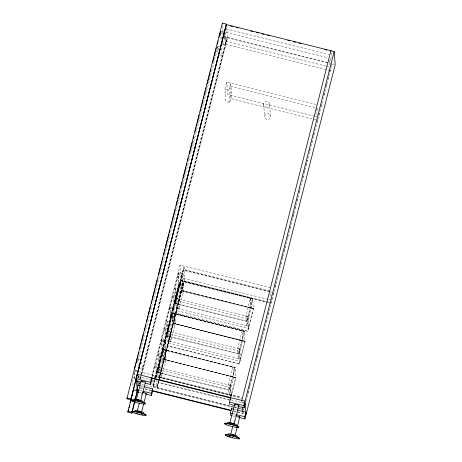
<?xml version="1.0" encoding="UTF-8"?>
<svg xmlns="http://www.w3.org/2000/svg" width="462" height="462" viewBox="0 0 462 462"><rect width="100%" height="100%" fill="white"/><g stroke="black" fill="none" stroke-linecap="round" stroke-linejoin="round"><path stroke-width="0.35" stroke-dasharray="2.31 1.73" d="M218.283 42.296L218.994 39.518M139.79 378.736L225.254 43.445L222.615 42.787M138.744 384.944L139.276 382.848M140.269 378.869L227.333 37.382M138.952 384.673L139.484 382.576M140.379 379.083L141.447 374.884M141.626 374.185L227.368 37.803L329.868 63.456M140.592 378.834L141.661 374.642M141.84 373.943L227.402 38.265L226.582 27.732M141.372 394.975L142.059 392.273M270.634 287.814L180.059 265.142L152.073 374.919L152.142 375.802L242.717 398.446M229.839 102.587L228.869 90.136L230.688 82.998L231.658 95.449L229.839 102.587L225.883 101.6L224.919 89.149L226.738 82.005L317.313 104.678M152.142 375.802L178.303 273.163L182.259 274.157M158.322 353.673L162.272 354.66L162.855 362.127L158.899 361.134L158.322 353.673L161.504 341.175L165.46 342.169L156.358 377.864L152.408 376.877L155.59 364.379L159.546 365.373L160.123 372.834L156.173 371.846L155.59 364.379M164.824 328.147L165.408 335.608L169.363 336.602L168.78 329.135L164.824 328.147L161.642 340.644L165.598 341.632L173.787 309.505L169.831 308.512L166.649 321.009L167.227 328.47L171.183 329.458L170.599 321.997L166.649 321.009M173.152 295.484L173.735 302.945L177.685 303.938L177.108 296.471L173.152 295.484L169.97 307.975L173.92 308.968L182.109 276.836L178.159 275.849L174.971 288.346L175.554 295.807L179.504 296.795L178.927 289.333L174.971 288.346M154.037 380.22L152.986 384.338L156.941 385.331L158.177 380.469M154.735 377.477L162.087 348.643L166.037 349.63L158.339 379.839M156.468 379.221L157.063 386.873L153.107 385.886L155.03 378.332M155.203 377.645L162.208 350.184L161.382 339.634L165.338 340.621L166.158 351.178L162.208 350.184M162.341 349.653L161.521 339.096L165.477 340.084L166.297 350.641L162.341 349.653L170.53 317.521L169.71 306.97L173.666 307.958L174.486 318.509L170.53 317.521M170.669 316.984L169.849 306.433L173.804 307.421L174.624 317.977L170.669 316.984L178.858 284.858L178.037 274.301L181.993 275.294L182.813 285.845L178.858 284.858M155.001 379.689L153.043 387.37L154.574 380.203M155.29 377.408L179.135 283.853L183.091 284.84M155.18 378.99L184.009 266.135L184.979 278.586L159.488 378.586M157.409 372.28L163.19 349.607L235.071 367.602L229.296 390.269L157.409 372.28L163.167 349.341L235.054 367.336L235.828 377.731L163.941 359.742L163.167 349.341M166.643 336.041L172.424 313.375L244.311 331.364L238.531 354.036L166.643 336.041L172.401 313.109L244.288 331.098L245.062 341.499L173.175 323.504L172.378 313.219L244.265 331.208M174.971 303.378L180.752 280.711L252.639 298.7L246.858 321.367L174.971 303.378L180.729 280.446L252.616 298.435L253.39 308.83L181.502 290.841L180.729 280.446M160.793 368L164.801 352.292L162.641 351.749L163.398 361.509L165.558 362.052L161.556 377.76L160.793 368L158.639 367.457M170.79 341.522L170.033 331.762L174.035 316.054L171.876 315.517L172.638 325.277L174.792 325.814L170.79 341.522L168.63 340.985M179.117 308.859L178.355 299.099L182.363 283.391L180.203 282.854L180.96 292.613L183.119 293.151L179.117 308.859L176.958 308.321M182.877 281.358L183.662 291.008M159.038 378.621L163.946 359.367L235.834 377.362L230.925 396.61M167.406 345.801L173.181 323.134L245.068 341.123L239.31 364.056L167.406 345.801L239.293 363.796M175.727 313.138L181.508 290.471L253.395 308.46L247.638 331.393L175.727 313.138L247.615 331.127M229.377 400.121L158.189 382.305L158.535 380.936M158.714 380.249L163.97 359.632L235.851 377.627L230.879 396.904M167.423 346.067L173.204 323.4L172.401 313.109M175.751 313.403L181.531 290.737L253.413 308.726L247.638 331.393M159.09 379.539L156.959 387.895L232.409 406.779M159.269 378.84L184.124 281.335M158.778 381.375L156.999 388.357L184.09 280.936L270.715 302.616M233.674 376.819L229.129 394.669L228.367 384.91L232.917 367.059L233.651 376.928M240.517 358.974L238.363 358.437L237.607 348.677L242.152 330.827L242.885 340.69M246.691 325.768L245.928 316.014L250.479 298.163L251.236 307.923L246.691 325.768L248.845 326.311M229.296 390.269L235.054 367.336M238.531 354.036L244.288 331.098M246.858 321.367L252.616 298.435M238.363 358.437L242.914 340.586M239.31 364.056L245.091 341.389L173.204 323.4M233.789 422.418L234.482 419.715M247.794 393.67L248.504 390.875M249.399 387.375L249.93 385.279M251.178 380.382L252.073 376.888M253.499 371.292L254.21 368.491M256.346 360.1L256.884 358.004M257.063 357.305L257.773 354.51M258.668 351.01L259.199 348.914M260.447 344.017L261.694 339.12M263.837 330.728L264.374 328.632M266.152 321.639L266.51 320.241M267.937 314.645L268.826 311.145M272.216 297.863L270.79 303.453L267.989 302.777M273.106 294.363L273.643 292.267M274.89 287.37L276.137 282.473M278.274 274.082L278.811 271.985M280.59 264.992L281.485 261.492M282.374 257.998L283.264 254.498M284.159 251.005L285.406 246.107M287.543 237.716L288.08 235.62M289.865 228.626L290.754 225.127M292.712 217.435L293.249 215.338M293.428 214.639L294.138 211.839M295.033 208.345L295.565 206.248M296.812 201.351L297.707 197.857M299.133 192.261L300.023 188.762M302.697 178.274L303.413 175.473M304.302 171.98L305.191 168.48M306.087 164.986L307.334 160.089M309.471 151.698L310.008 149.601M311.786 142.608L312.145 141.21M313.571 135.614L314.46 132.115M317.134 121.627L317.85 118.826M318.74 115.333L319.629 111.833M321.055 106.243L321.771 103.442M323.908 95.051L324.445 92.954M326.23 85.961L327.119 82.461M328.008 78.967L328.904 75.468M329.793 71.974L330.503 69.173M331.398 65.679L331.93 63.583M243.543 410.851L242.833 413.652L242.723 412.254M243.722 410.152L244.08 408.755M246.044 401.062L331.785 64.68M226.109 28.875L329.314 54.701M225.987 32.259L327.795 57.738M221.258 31.289L223.233 31.78M221.125 31.89L224.417 32.715M221.246 33.437L224.538 34.257M223.383 36.394L330.538 63.23M331.964 63.975L335.198 64.79M224.11 37.439L227.402 38.265M326.097 66.106L226.38 41.153L225.681 32.161M326.79 66.28L328.886 66.805M330.157 70.542L225.56 44.364L224.809 34.679M221.564 43.532L225.514 44.519L224.763 34.869M222.078 44.167L225.375 44.993L224.648 35.672M220.709 46.593L217.4 45.767L217.948 52.83M219.433 55.278L222.066 55.942L221.356 46.754M315.096 107.542L229.874 86.209L230.838 98.66L317.463 120.339M224.919 89.149L228.869 90.136M314.789 116.257L227.702 94.462L226.738 82.005M315.488 116.43L317.585 116.955M269.115 290.852L183.189 269.346L184.159 281.797L267.29 302.604M269.848 291.487L183.229 269.808L156.064 376.368L241.291 397.701M269.883 291.886L183.258 270.206L156.098 376.79L156.029 375.906M268.11 299.393L181.023 277.598L180.059 265.142M268.809 299.567L270.905 300.092M180.7 280.55L270.749 303.014M180.723 280.815L252.61 298.81M181.479 290.575L253.367 308.57M176.201 298.562L178.355 299.099M245.928 316.014L248.088 316.551M174.954 303.112L246.835 321.107M172.395 313.484L244.282 331.473M173.158 323.238L245.039 341.233M167.873 331.225L170.033 331.762M237.607 348.677L239.761 349.214M166.626 335.776L238.513 353.771M163.138 349.451L235.025 367.44M163.161 349.717L235.048 367.706M163.918 359.476L235.805 377.466M138.259 359.009L139.611 359.349M228.367 384.91L230.526 385.452M157.386 372.014L229.273 390.003M139.033 368.208L142.267 369.017L141.661 361.249M134.95 369.958L136.931 370.455M134.812 370.426L136.787 370.922M139.455 371.76L241.256 397.239M134.413 371.338L136.388 371.835M138.063 376.605L150.387 379.689M230.833 399.821L243.838 403.078M230.053 400.028L158.189 382.305M132.992 377.57L134.968 378.06M142.406 382.438L144.456 382.952M235.17 405.653L237.225 406.167M152.974 386.486L233.073 406.554M233.772 406.727L237.266 407.605M237.965 407.779L243.555 409.176L243.584 409.575M235.204 407.478L238.692 408.35M239.391 408.529L242.885 409.401M141.817 384.557L232.461 407.247M233.16 407.42L241.528 409.517M140.806 385.949L143.543 386.636M234.257 409.338L236.313 409.852M140.298 387.601L142.388 388.12M145.178 388.819L151.455 390.39M233.737 410.984L242.804 413.253M140.292 387.988L142.423 388.519M145.085 389.183L150.791 390.615M233.743 411.376L244.127 413.975M139.668 390.413L142.406 391.1M233.119 413.802L235.857 414.483M139.154 392.452L141.21 392.966M232.605 415.835L235.343 416.522M236.03 416.695L238.767 417.377M331.098 52.824L331.473 57.704M330.278 58.333L330.544 61.793M329.348 60.164L329.729 65.009M317.585 108.137L317.798 110.903M316.551 108.582L317.03 114.807M269.565 104.094A2.968 2.945 -4.4 0 1 265.148 106.71A2.968 2.945 -4.4 0 1 265.078 101.605A2.968 2.945 -4.4 0 1 269.565 104.094L270.53 116.545A2.968 2.945 -4.4 0 1 266.118 119.161A2.968 2.945 -4.4 0 1 266.048 114.062A2.968 2.945 -4.4 0 1 270.53 116.545M263.635 104.181L264.599 116.632M270.848 290.581L271.223 295.42M270.027 293.792L270.299 297.251M250.45 298.267L251.213 308.027M222.58 26.051L223.111 32.946M220.755 33.189L221.188 38.704M220.588 33.27L221.298 42.458M218.451 50.185L218.122 45.946L138.317 359.026L138.646 363.265M242.977 401.738L243.139 403.811M241.857 401.097L242.128 404.585M230.688 396.731L229.972 387.502L158.085 369.513L158.749 378.031M182.363 283.391L183.119 293.151M174.035 316.054L174.792 325.814M164.801 352.292L165.558 362.052M156.358 377.864L156.237 376.322L152.287 375.329L152.408 376.877M152.616 379.591L153.107 385.886M137.705 360.256L138.15 365.91M138.64 375.86L138.808 377.98M138.427 375.387L138.64 378.147M138.964 382.282L139.068 383.662M138.381 375.56L138.594 378.326M138.918 382.478L139.027 383.864M137.457 377.39L137.612 379.464M134.523 372.753L135.02 379.111M134.309 372.332L134.794 378.534M132.49 379.469L132.975 385.678M159.038 353.852L156.312 364.564L156.889 372.026L159.621 361.313L159.038 353.852M167.365 321.188L165.546 328.326L166.124 335.793L167.943 328.649L167.365 321.188M175.693 288.525L173.874 295.663L174.451 303.124L176.27 295.986L175.693 288.525M170.414 315.979L162.22 348.105L166.176 349.093L174.365 316.967L170.414 315.979M178.736 283.31L170.547 315.442L174.503 316.43L182.692 284.303L178.736 283.31M165.344 350.15L166.077 360.014L165.344 350.15M174.578 313.912L175.312 323.781L174.578 313.912M182.19 273.273L178.234 272.285L179.204 284.736L183.16 285.724L182.19 273.273M248.082 316.464L176.195 298.469L176.963 308.408L248.851 326.397L248.082 316.464M247.534 318.607L175.647 300.612L176.42 310.551L248.308 328.54L247.534 318.607M239.755 349.128L167.868 331.139L168.642 341.072L240.529 359.061L239.755 349.128M239.206 351.27L167.319 333.275L168.093 343.214L239.98 361.203L239.206 351.27M230.515 385.36L158.633 367.371L159.402 377.304L231.289 395.299L230.515 385.36"/><path stroke-width="0.69" d="M178.84 211.527L130.827 399.809L126.871 398.822L222.349 23.1L226.299 24.088L226.368 24.971L222.638 39.697M134.471 369.098L135.539 364.905M135.897 363.507L137.855 355.827M138.207 354.429L138.744 352.333M139.634 348.839L140.171 346.743M140.523 345.345L141.06 343.249M141.412 341.857L142.481 337.664M142.839 336.267L143.37 334.17M144.265 330.677L144.797 328.58M145.155 327.188L145.686 325.092M146.575 321.598L148.002 316.008M148.36 314.61L149.428 310.424M149.78 309.026L150.317 306.93M151.207 303.436L151.738 301.339M152.096 299.948L154.943 288.767M155.301 287.37L156.37 283.183M156.728 281.785L157.259 279.689M158.506 274.798L160.464 267.117M160.822 265.719L161.891 261.527M162.243 260.129L162.78 258.033M163.669 254.545L164.206 252.448M164.559 251.051L165.096 248.954M165.448 247.557L166.516 243.37M166.874 241.972L167.411 239.876M167.764 238.479L168.832 234.286M169.19 232.888L169.721 230.792M170.611 227.304L172.037 221.714M172.395 220.316L173.464 216.124M173.816 214.732L174.353 212.636M174.711 211.238L175.242 209.142M176.132 205.648L177.558 200.063M177.91 198.666L178.979 194.473M179.337 193.076L179.874 190.979M180.763 187.485L181.295 185.395M181.653 183.997L182.184 181.901M183.079 178.407L184.5 172.817M184.858 171.425L185.926 167.232M186.278 165.835L186.815 163.739M187.705 160.245L188.242 158.154M189.31 153.962L191.447 145.576M191.799 144.184L192.336 142.088M193.226 138.594L193.757 136.498M195.004 131.606L196.073 127.42M196.431 126.022L196.962 123.926M197.32 122.528L198.389 118.336M198.747 116.938L199.278 114.847M200.167 111.354L200.704 109.257M201.057 107.86L201.594 105.763M201.952 104.366L203.014 100.179M203.372 98.781L203.909 96.685M204.262 95.288L205.33 91.095M205.688 89.697L206.219 87.607M207.115 84.113L208.535 78.523M208.893 77.125L209.962 72.938M210.32 71.541L210.851 69.444M212.63 62.457L214.056 56.872M214.414 55.475L215.483 51.282M215.835 49.884L216.372 47.788M217.261 44.3L217.793 42.204M219.04 37.312L220.466 31.722M130.827 399.809L226.299 24.088M141.037 382.097L136.244 380.896L136.071 378.684L226.34 24.555L334.17 51.542L335.198 64.79L244.929 418.924L238.767 417.377M134.708 401.917L131.861 413.103L127.905 412.116L133.362 389.553M179.135 210.297L185.782 184.286M186.082 183.021L187.208 178.696M187.508 177.425L191.303 162.636M191.609 161.342L192.729 157.045M193.035 155.746L194.15 151.455M194.462 150.15L198.244 135.395M198.562 134.067L199.671 129.805M199.988 128.471L205.192 108.148M205.515 106.791L209.817 89.992M210.146 88.612L212.11 80.896M212.468 79.522L215.315 68.312M215.696 66.938L220.842 46.633M221.217 45.288L222.268 41.037M127.905 412.116L128.615 409.315M128.973 407.917L129.51 405.821M130.4 402.321L130.937 400.225M138.467 392.278L137.099 391.932L136.931 389.726L138.069 385.262L140.119 385.776M131.861 413.103L134.465 401.732M134.996 399.63L137.318 390.54M135.424 399.116L137.381 391.424M136.527 399.128L141.176 380.879L145.16 381.739L145.484 381.947L140.662 400.866M137.982 401.235L138.074 400.889M137.237 411.192L139.305 403.083M139.01 414.397L139.097 414.05M141.551 412.26L143.618 404.152M143.959 402.8L146.373 393.341L142.643 392.232M150.618 384.494L150.45 382.288L151.582 377.824L151.755 380.03L150.618 384.494L145.143 383.125M145.998 394.161L151.478 395.536L151.305 393.324L152.443 388.865L144.225 386.804M151.478 395.536L152.616 391.071L152.443 388.865M234.488 405.48L229.695 404.285L229.522 402.073L230.659 397.615L230.786 399.266M231.924 415.667L230.555 415.321L230.382 413.115L231.52 408.651L233.57 409.165M229.805 423.186L234.627 404.267L237.272 404.672L238.941 405.336L234.061 424.307M231.439 424.624L231.526 424.278M230.688 434.58L232.756 426.472M241.805 400.404L330.931 50.728L330.965 51.126M232.461 437.785L232.548 437.439M235.002 435.649L239.824 416.73L235.764 415.592M237.913 406.341L244.069 407.882L243.901 405.671L334.17 51.542M244.069 407.882L245.207 403.418M244.929 418.924L244.756 416.712L245.894 412.248L236.994 410.025M238.935 405.341L237.924 405.307M239.818 416.736L239.247 416.77M136.608 399.734L137.37 399.826M145.357 393.312L145.79 393.381M230.821 423.215L231.889 423.446M138.254 411.22L139.322 411.451M230.555 25.999L232.646 26.519M236.128 27.397L238.225 27.916M250.774 31.058L252.864 31.583M256.352 32.456L258.443 32.981M261.931 33.853L264.021 34.373M267.51 35.245L269.6 35.77M287.734 40.309L289.824 40.829M293.312 41.701L295.403 42.227M298.885 43.099L300.981 43.624M324.688 49.555L326.778 50.081M151.184 378.112L230.677 398.007M136.071 378.684L150.45 382.288M229.522 402.073L243.901 405.671M152.154 390.563L230.948 410.285M152.183 390.962L230.977 410.683M136.931 389.726L138.981 390.24M143.093 391.268L151.305 393.324M230.382 413.115L232.432 413.629M236.544 414.657L244.756 416.712M133.293 389.812L137.249 390.8L136.284 378.395M126.802 397.938L130.758 398.931M127.835 411.232L131.791 412.219M138.438 400.057L139.524 400.358M232.773 434.84L233.333 434.985M231.583 423.065L231.918 423.157A4.747 0.537 14.3 0 1 236.417 424.982M138.126 399.682L138.461 399.769M143.203 392.781L143.728 392.937M232.45 423.59L233.431 423.902M141.857 381.231L142.313 381.387M233.859 435.14L234.679 435.441M140.408 411.752L140.87 411.908M234.95 404.481L234.627 404.267M141.499 381.092L141.176 380.879M222.349 23.1L222.418 23.984M246.067 414.46L245.039 401.212L137.208 374.226L137.295 375.329M242.319 407.028L242.694 411.867M231.52 408.651L231.606 409.759M138.248 370.784L138.329 371.812M137.722 380.85L138.098 385.689M224.665 423.654A7.415 0.837 14.3 0 1 232.461 424.52A7.415 0.837 14.3 0 1 237.855 427.159M227.529 422.759A4.747 0.537 14.3 0 1 231.918 423.157M225.554 435.048A7.415 0.837 14.3 0 1 233.35 435.914A7.415 0.837 14.3 0 1 238.738 438.553M230.682 436.942A7.415 0.837 14.3 0 1 228.944 436.423M228.245 433.962A4.747 0.537 14.3 0 1 233.402 434.707A4.747 0.537 14.3 0 1 237.301 436.376M131.837 411.371A7.415 0.837 14.3 0 1 140.823 412.78A7.415 0.837 14.3 0 1 145.287 415.165M142.683 414.83A7.415 0.837 14.3 0 1 141.551 414.61M137.231 413.554A7.415 0.837 14.3 0 1 136.047 413.207M134.962 410.758A4.747 0.537 14.3 0 1 139.351 411.163A4.747 0.537 14.3 0 1 143.849 412.988M135.747 401.992A7.415 0.837 14.3 0 1 134.604 401.64M131.947 400.658A7.415 0.837 14.3 0 1 137.133 400.664A7.415 0.837 14.3 0 1 145.103 403.742M134.078 399.37A4.747 0.537 14.3 0 1 139.068 399.925A4.747 0.537 14.3 0 1 142.515 401.611M226.472 424.861A7.415 0.837 14.3 0 0 238.467 427.471A7.415 0.837 14.3 0 0 229.579 424.191A7.415 0.837 14.3 0 0 226.472 424.861M227.356 436.255A7.415 0.837 14.3 0 0 239.351 438.865A7.415 0.837 14.3 0 0 230.463 435.579A7.415 0.837 14.3 0 0 227.356 436.255M133.905 412.866A7.415 0.837 14.3 0 0 145.9 415.477A7.415 0.837 14.3 0 0 137.012 412.191A7.415 0.837 14.3 0 0 133.905 412.866M133.021 401.472A7.415 0.837 14.3 0 0 145.016 404.083A7.415 0.837 14.3 0 0 136.128 400.802A7.415 0.837 14.3 0 0 133.021 401.472"/></g></svg>
